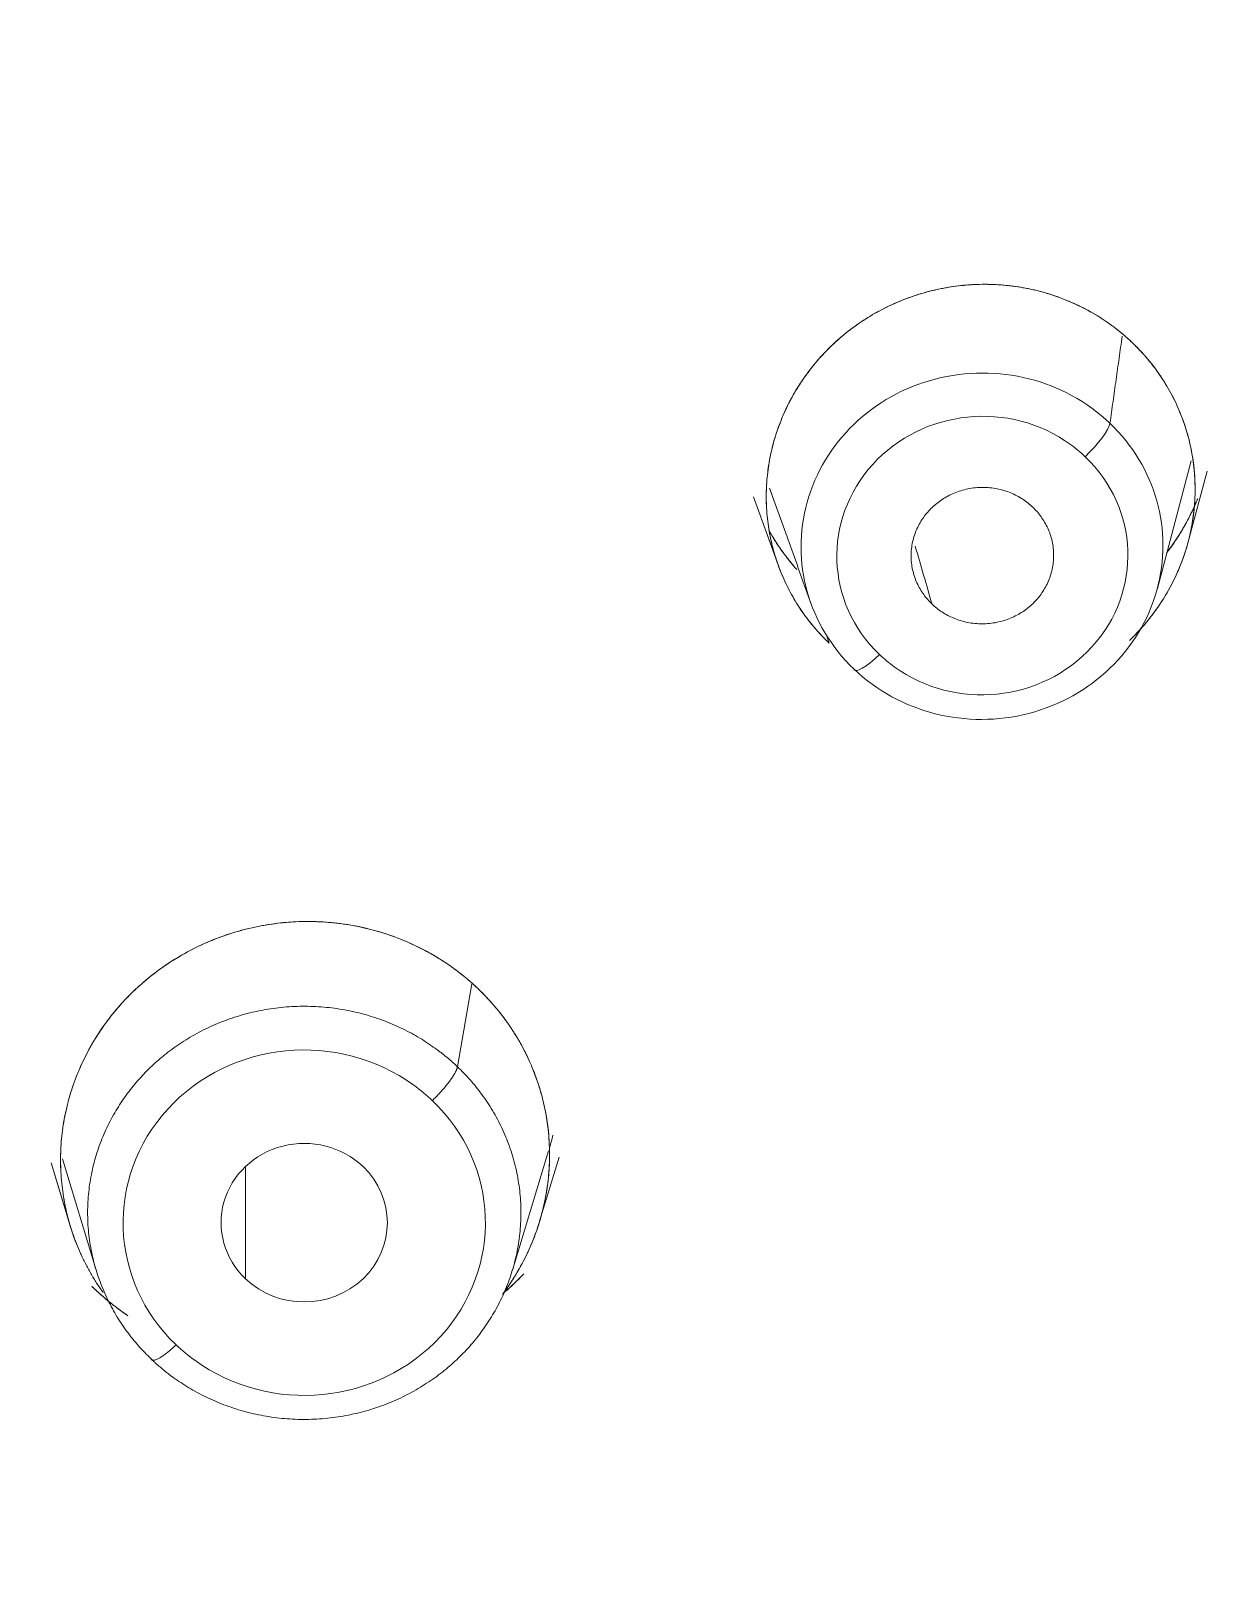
# Model space of a CAD drawing. Extents: x 6453 to 7582, y 0 to 827.
# Drawn here: x 6968.97 to 6978.91, y 500.61 to 513.73 of the extents above; entities that cross this region are included whole.
import ezdxf

# ---------------------------------------------------------------- set-up
doc = ezdxf.new("R2010")
doc.units = 0
doc.header["$LTSCALE"] = 30
doc.header["$MEASUREMENT"] = 0
doc.linetypes.add('HIDDEN2', pattern=[4.7625, 3.175, -1.5875])
doc.layers.add('1', color=7, linetype='CONTINUOUS')
doc.layers.add('2', color=1, linetype='HIDDEN2')

msp = doc.modelspace()

# ---------------------------------------------------------------- linework, layer by layer
at = {"layer": '1', "color": 7, "linetype": 'Continuous', "lineweight": 18}
for p, q in [((6978.447, 509.035), (6978.733, 510.11)), ((6978.707, 509.428), (6978.865, 510.022)), ((6975.048, 509.806), (6975.255, 509.232)), ((6975.07, 509.744), (6975.257, 509.226)), ((6975.665, 508.633), (6975.684, 508.574)), ((6975.665, 508.633), (6975.684, 508.574)), ((6975.684, 508.574), (6975.665, 508.633)), ((6975.684, 508.574), (6975.665, 508.633)), ((6969.135, 504.197), (6969.296, 503.666)), ((6969.135, 504.197), (6969.297, 503.663)), ((6969.229, 504.231), (6969.513, 503.294)), ((6973.018, 503.294), (6973.322, 504.298)), ((6973.247, 503.706), (6973.41, 504.246)), ((6973.247, 503.706), (6973.41, 504.246))]:
    msp.add_line(p, q, dxfattribs=at)
at = {"layer": '1', "color": 7, "linetype": 'Continuous', "lineweight": 13}
for p, q in [((6972.555, 505.007), (6972.675, 505.705)), ((6970.77, 503.222), (6970.77, 504.166))]:
    msp.add_line(p, q, dxfattribs=at)
at = {"layer": '1', "color": 7, "linetype": 'Continuous', "lineweight": 18}
for centre, major_axis, ratio, start_param, end_param in [((6959.952, 496.519), (-59.628, 0), 0.953717, 3.141593, 6.283185), ((6959.952, 496.519), (-59.628, 0), 0.953717, 3.141593, 6.274276), ((6976.971, 509.39), (-1.522, -0.065), 0.957283, 3.886197, 7.02779), ((6976.971, 509.39), (-1.522, -0.065), 0.957283, 0.744604, 3.886197), ((6971.265, 503.694), (0.7, 0), 0.953717, 0.785398, 3.926991), ((6971.265, 503.694), (0.7, 0), 0.953717, 3.926991, 7.068583)]:
    msp.add_ellipse(centre, major_axis=major_axis, ratio=ratio, start_param=start_param, end_param=end_param, dxfattribs=at)
at = {"layer": '1', "color": 7, "linetype": 'Continuous', "lineweight": 13}
for centre, major_axis, ratio, start_param, end_param in [((6976.974, 509.311), (-1.224, -0.052), 0.957283, 4.021706, 7.02779), ((6977.836, 510.23), (0.207, 0.217), 0.212631, 4.51048, 5.994959), ((6976.974, 509.311), (-1.224, -0.052), 0.957283, 3.886197, 4.021706), ((6976.974, 509.311), (-1.224, -0.052), 0.957283, 0.880113, 3.886197), ((6976.104, 508.565), (0.207, 0.217), 0.212631, 3.026001, 4.51048), ((6976.974, 509.311), (-1.224, -0.052), 0.957283, 0.744604, 0.880113), ((6971.265, 503.694), (1.525, 0), 0.953717, 0.921524, 3.926991), ((6971.265, 503.694), (1.525, 0), 0.953717, 0.785398, 0.921524), ((6971.265, 503.694), (1.525, 0), 0.953717, 4.063117, 7.068583), ((6971.265, 503.694), (1.525, 0), 0.953717, 3.926991, 4.063117)]:
    msp.add_ellipse(centre, major_axis=major_axis, ratio=ratio, start_param=start_param, end_param=end_param, dxfattribs=at)
at = {"layer": '1', "color": 7, "linetype": 'Continuous', "lineweight": 18}
for points, knots in [([(6962.419, 439.668), (6962.999, 439.691), (6964.676, 439.78), (6967.443, 440.04), (6970.703, 440.52), (6973.93, 441.172), (6977.115, 441.992), (6980.248, 442.979), (6983.318, 444.129), (6986.318, 445.439), (6989.237, 446.905), (6992.067, 448.523), (6994.799, 450.287), (6997.425, 452.192), (6999.937, 454.232), (7002.327, 456.402), (7004.588, 458.694), (7006.713, 461.101), (7008.695, 463.617), (7010.529, 466.233), (7012.208, 468.942), (7013.729, 471.735), (7015.085, 474.604), (7016.274, 477.54), (7017.291, 480.534), (7018.133, 483.576), (7018.799, 486.659), (7019.284, 489.772), (7019.59, 492.905), (7019.713, 496.05), (7019.655, 499.196), (7019.414, 502.335), (7018.993, 505.456), (7018.391, 508.55), (7017.612, 511.608), (7016.657, 514.62), (7015.53, 517.578), (7014.233, 520.471), (7012.77, 523.292), (7011.147, 526.031), (7009.368, 528.681), (7007.439, 531.234), (7005.364, 533.681), (7003.152, 536.015), (7000.807, 538.229), (6998.339, 540.316), (6995.753, 542.27), (6993.058, 544.085), (6990.263, 545.755), (6987.375, 547.276), (6984.403, 548.643), (6981.357, 549.85), (6978.245, 550.896), (6975.078, 551.776), (6971.865, 552.489), (6968.616, 553.031), (6965.34, 553.401), (6962.047, 553.598), (6958.749, 553.622), (6955.453, 553.471), (6952.172, 553.148), (6948.914, 552.652), (6945.69, 551.986), (6942.51, 551.151), (6939.382, 550.149), (6936.317, 548.985), (6933.324, 547.661), (6930.413, 546.181), (6927.591, 544.551), (6924.868, 542.774), (6922.252, 540.857), (6919.75, 538.805), (6917.371, 536.624), (6915.122, 534.322), (6913.01, 531.904), (6911.04, 529.379), (6909.22, 526.755), (6907.554, 524.038), (6906.048, 521.238), (6904.706, 518.363), (6903.532, 515.422), (6902.531, 512.423), (6901.704, 509.377), (6901.055, 506.291), (6900.585, 503.176), (6900.295, 500.041), (6900.188, 496.896), (6900.263, 493.75), (6900.519, 490.612), (6900.956, 487.493), (6901.573, 484.402), (6902.368, 481.348), (6903.339, 478.34), (6904.481, 475.388), (6905.793, 472.5), (6907.27, 469.686), (6908.907, 466.954), (6910.699, 464.313), (6912.642, 461.769), (6914.729, 459.332), (6916.953, 457.008), (6919.309, 454.805), (6921.788, 452.73), (6924.384, 450.788), (6927.088, 448.985), (6929.892, 447.328), (6932.788, 445.82), (6935.766, 444.468), (6938.818, 443.274), (6941.935, 442.243), (6945.107, 441.377), (6948.323, 440.68), (6951.575, 440.153), (6954.634, 439.822), (6956.606, 439.702), (6957.484, 439.668)], [0, 0, 0, 0, 0.004702, 0.013606, 0.022511, 0.031416, 0.040321, 0.049226, 0.058131, 0.067035, 0.07594, 0.084844, 0.093748, 0.102652, 0.111556, 0.120459, 0.129362, 0.138265, 0.147168, 0.15607, 0.164972, 0.173874, 0.182775, 0.191676, 0.200577, 0.209478, 0.218378, 0.227279, 0.236179, 0.245079, 0.253978, 0.262878, 0.271778, 0.280678, 0.289578, 0.298478, 0.307379, 0.316279, 0.32518, 0.334081, 0.342982, 0.351884, 0.360785, 0.369687, 0.37859, 0.387493, 0.396396, 0.405299, 0.414202, 0.423106, 0.43201, 0.440914, 0.449818, 0.458723, 0.467628, 0.476532, 0.485437, 0.494342, 0.503247, 0.512152, 0.521057, 0.529962, 0.538867, 0.547772, 0.556677, 0.565582, 0.574486, 0.583391, 0.592295, 0.601199, 0.610103, 0.619007, 0.62791, 0.636813, 0.645716, 0.654619, 0.663521, 0.672423, 0.681325, 0.690226, 0.699127, 0.708028, 0.716929, 0.725829, 0.734729, 0.743629, 0.752529, 0.761429, 0.770329, 0.779229, 0.788129, 0.797029, 0.805929, 0.814829, 0.82373, 0.832631, 0.841532, 0.850433, 0.859334, 0.868236, 0.877138, 0.886041, 0.894944, 0.903847, 0.91275, 0.921653, 0.930557, 0.939461, 0.948365, 0.95727, 0.966174, 0.975079, 0.983983, 0.992888, 1, 1, 1, 1]), ([(6995.778, 451.033), (6996.33, 451.416), (6997.748, 452.443), (6999.935, 454.234), (7002.327, 456.401), (7004.588, 458.694), (7006.713, 461.101), (7008.695, 463.617), (7010.529, 466.233), (7012.208, 468.942), (7013.729, 471.735), (7015.085, 474.604), (7016.274, 477.54), (7017.291, 480.534), (7018.133, 483.576), (7018.799, 486.659), (7019.284, 489.772), (7019.59, 492.905), (7019.713, 496.05), (7019.655, 499.196), (7019.414, 502.335), (7018.993, 505.456), (7018.391, 508.55), (7017.612, 511.608), (7016.657, 514.62), (7015.53, 517.578), (7014.233, 520.471), (7012.77, 523.292), (7011.147, 526.031), (7009.368, 528.681), (7007.439, 531.234), (7005.364, 533.681), (7003.152, 536.015), (7000.807, 538.229), (6998.339, 540.316), (6995.753, 542.27), (6993.058, 544.085), (6990.263, 545.755), (6987.375, 547.276), (6984.403, 548.643), (6981.357, 549.85), (6978.245, 550.896), (6975.078, 551.776), (6971.865, 552.489), (6968.616, 553.031), (6965.34, 553.401), (6962.047, 553.598), (6958.749, 553.622), (6955.453, 553.471), (6952.172, 553.148), (6948.914, 552.652), (6945.69, 551.986), (6942.51, 551.151), (6939.382, 550.149), (6936.317, 548.985), (6933.324, 547.661), (6930.413, 546.181), (6927.591, 544.551), (6924.868, 542.774), (6922.252, 540.857), (6919.75, 538.805), (6917.371, 536.624), (6915.122, 534.322), (6913.01, 531.904), (6911.04, 529.379), (6909.22, 526.755), (6907.554, 524.038), (6906.048, 521.238), (6904.706, 518.363), (6903.532, 515.422), (6902.531, 512.423), (6901.704, 509.377), (6901.055, 506.291), (6900.585, 503.176), (6900.295, 500.041), (6900.188, 496.896), (6900.263, 493.75), (6900.519, 490.612), (6900.956, 487.493), (6901.573, 484.402), (6902.368, 481.348), (6903.339, 478.34), (6904.481, 475.388), (6905.793, 472.5), (6907.27, 469.686), (6908.907, 466.954), (6910.699, 464.313), (6912.642, 461.769), (6914.729, 459.332), (6916.954, 457.009), (6919.307, 454.804), (6921.793, 452.736), (6923.685, 451.284), (6924.774, 450.56), (6924.962, 450.437)], [0, 0, 0, 0, 0.006833, 0.017845, 0.028856, 0.039868, 0.050878, 0.061889, 0.072899, 0.083908, 0.094918, 0.105926, 0.116935, 0.127943, 0.138951, 0.149959, 0.160966, 0.171973, 0.18298, 0.193987, 0.204994, 0.216001, 0.227008, 0.238016, 0.249023, 0.26003, 0.271038, 0.282046, 0.293055, 0.304063, 0.315072, 0.326082, 0.337091, 0.348102, 0.359112, 0.370123, 0.381134, 0.392146, 0.403157, 0.414169, 0.425182, 0.436194, 0.447207, 0.45822, 0.469233, 0.480246, 0.491259, 0.502272, 0.513286, 0.524299, 0.535313, 0.546326, 0.557339, 0.568352, 0.579365, 0.590378, 0.601391, 0.612403, 0.623416, 0.634428, 0.645439, 0.656451, 0.667462, 0.678472, 0.689483, 0.700493, 0.711502, 0.722512, 0.73352, 0.744529, 0.755537, 0.766545, 0.777553, 0.78856, 0.799567, 0.810574, 0.821581, 0.832588, 0.843595, 0.854602, 0.865609, 0.876617, 0.887624, 0.898632, 0.90964, 0.920649, 0.931657, 0.942666, 0.953676, 0.964686, 0.975696, 0.986706, 0.997717, 1, 1, 1, 1]), ([(6975.684, 508.574), (6975.679, 508.579), (6975.669, 508.588), (6975.654, 508.603), (6975.64, 508.618), (6975.625, 508.633), (6975.611, 508.648), (6975.597, 508.663), (6975.583, 508.678), (6975.57, 508.694), (6975.556, 508.71), (6975.543, 508.726), (6975.53, 508.742), (6975.517, 508.758), (6975.505, 508.774), (6975.492, 508.791), (6975.48, 508.807), (6975.455, 508.841), (6975.42, 508.893), (6975.377, 508.965), (6975.337, 509.039), (6975.289, 509.14), (6975.238, 509.271), (6975.193, 509.435), (6975.164, 509.604), (6975.152, 509.775), (6975.158, 509.948), (6975.18, 510.119), (6975.22, 510.287), (6975.276, 510.45), (6975.349, 510.609), (6975.437, 510.76), (6975.541, 510.904), (6975.659, 511.037), (6975.791, 511.16), (6975.934, 511.269), (6976.088, 511.365), (6976.251, 511.444), (6976.42, 511.508), (6976.593, 511.555), (6976.771, 511.585), (6976.949, 511.598), (6977.127, 511.593), (6977.304, 511.572), (6977.477, 511.534), (6977.617, 511.488), (6977.725, 511.444), (6977.805, 511.407), (6977.883, 511.365), (6977.945, 511.329), (6977.991, 511.299), (6978.024, 511.277), (6978.056, 511.254), (6978.087, 511.231), (6978.118, 511.207), (6978.148, 511.182), (6978.178, 511.157), (6978.207, 511.131), (6978.226, 511.113), (6978.235, 511.104)], [0, 0, 0, 0, 0.003743, 0.007483, 0.011219, 0.014954, 0.018687, 0.02242, 0.026152, 0.029884, 0.033618, 0.037353, 0.041091, 0.044832, 0.048576, 0.052325, 0.056079, 0.059839, 0.075018, 0.09016, 0.105308, 0.120503, 0.151251, 0.182, 0.212993, 0.24429, 0.275528, 0.30674, 0.337706, 0.368905, 0.400015, 0.431405, 0.462924, 0.494568, 0.526274, 0.558375, 0.59024, 0.622182, 0.653799, 0.685582, 0.717011, 0.748601, 0.779975, 0.811347, 0.842649, 0.873992, 0.889692, 0.905382, 0.921092, 0.936855, 0.943902, 0.950935, 0.957957, 0.96497, 0.971977, 0.97898, 0.985984, 0.992989, 1, 1, 1, 1]), ([(6975.684, 508.574), (6975.679, 508.579), (6975.669, 508.588), (6975.654, 508.603), (6975.64, 508.618), (6975.625, 508.633), (6975.611, 508.648), (6975.597, 508.663), (6975.583, 508.678), (6975.57, 508.694), (6975.556, 508.71), (6975.543, 508.726), (6975.53, 508.742), (6975.517, 508.758), (6975.505, 508.774), (6975.492, 508.791), (6975.48, 508.807), (6975.455, 508.841), (6975.42, 508.893), (6975.377, 508.965), (6975.337, 509.039), (6975.289, 509.14), (6975.238, 509.271), (6975.193, 509.435), (6975.164, 509.604), (6975.152, 509.775), (6975.158, 509.948), (6975.18, 510.119), (6975.22, 510.287), (6975.276, 510.45), (6975.349, 510.609), (6975.437, 510.76), (6975.541, 510.904), (6975.659, 511.037), (6975.791, 511.16), (6975.934, 511.269), (6976.088, 511.365), (6976.251, 511.444), (6976.42, 511.508), (6976.593, 511.555), (6976.771, 511.585), (6976.949, 511.598), (6977.127, 511.593), (6977.304, 511.572), (6977.477, 511.534), (6977.617, 511.488), (6977.725, 511.444), (6977.805, 511.407), (6977.883, 511.365), (6977.945, 511.329), (6977.991, 511.299), (6978.024, 511.277), (6978.056, 511.254), (6978.087, 511.231), (6978.118, 511.207), (6978.148, 511.182), (6978.178, 511.157), (6978.207, 511.131), (6978.226, 511.113), (6978.235, 511.104)], [0, 0, 0, 0, 0.003743, 0.007483, 0.011219, 0.014954, 0.018687, 0.02242, 0.026152, 0.029884, 0.033618, 0.037353, 0.041091, 0.044832, 0.048576, 0.052325, 0.056079, 0.059839, 0.075018, 0.09016, 0.105308, 0.120503, 0.151251, 0.182, 0.212993, 0.24429, 0.275528, 0.30674, 0.337706, 0.368905, 0.400015, 0.431405, 0.462924, 0.494568, 0.526274, 0.558375, 0.59024, 0.622182, 0.653799, 0.685582, 0.717011, 0.748601, 0.779975, 0.811347, 0.842649, 0.873992, 0.889692, 0.905382, 0.921092, 0.936855, 0.943902, 0.950935, 0.957957, 0.96497, 0.971977, 0.97898, 0.985984, 0.992989, 1, 1, 1, 1]), ([(6978.235, 511.104), (6978.23, 511.109), (6978.22, 511.119), (6978.204, 511.134), (6978.188, 511.148), (6978.172, 511.162), (6978.156, 511.176), (6978.139, 511.19), (6978.122, 511.203), (6978.105, 511.217), (6978.088, 511.23), (6978.071, 511.243), (6978.053, 511.256), (6978.035, 511.269), (6978.017, 511.281), (6977.999, 511.293), (6977.981, 511.306), (6977.943, 511.329), (6977.886, 511.364), (6977.807, 511.405), (6977.727, 511.443), (6977.62, 511.487), (6977.484, 511.532), (6977.314, 511.57), (6977.135, 511.593), (6977.012, 511.596), (6976.898, 511.594), (6976.79, 511.586), (6976.619, 511.56), (6976.437, 511.514), (6976.255, 511.446), (6976.087, 511.364), (6975.967, 511.289), (6975.874, 511.223), (6975.806, 511.17), (6975.731, 511.104), (6975.665, 511.04), (6975.602, 510.973), (6975.511, 510.865), (6975.413, 510.724), (6975.33, 510.57), (6975.268, 510.426), (6975.215, 510.273), (6975.176, 510.098), (6975.157, 509.932), (6975.152, 509.767), (6975.164, 509.6), (6975.194, 509.429), (6975.24, 509.267), (6975.29, 509.138), (6975.337, 509.039), (6975.377, 508.965), (6975.421, 508.893), (6975.46, 508.835), (6975.492, 508.79), (6975.518, 508.757), (6975.544, 508.725), (6975.57, 508.693), (6975.598, 508.662), (6975.626, 508.632), (6975.655, 508.603), (6975.674, 508.584), (6975.684, 508.574)], [0, 0, 0, 0, 0.003842, 0.007691, 0.011548, 0.015411, 0.019282, 0.023159, 0.027044, 0.030936, 0.034835, 0.038741, 0.042654, 0.046574, 0.050502, 0.054436, 0.058378, 0.062326, 0.078246, 0.094166, 0.110086, 0.126007, 0.155721, 0.186458, 0.218567, 0.251205, 0.251395, 0.278663, 0.308499, 0.342811, 0.377809, 0.410777, 0.441617, 0.452511, 0.471074, 0.487689, 0.505445, 0.519791, 0.537033, 0.58074, 0.610908, 0.631104, 0.665062, 0.698363, 0.728069, 0.755714, 0.787698, 0.819339, 0.849815, 0.879501, 0.894679, 0.90987, 0.925074, 0.94029, 0.947834, 0.955355, 0.962853, 0.970328, 0.97778, 0.98521, 0.992616, 1, 1, 1, 1]), ([(6978.235, 511.104), (6978.23, 511.109), (6978.22, 511.119), (6978.204, 511.134), (6978.188, 511.148), (6978.172, 511.162), (6978.156, 511.176), (6978.139, 511.19), (6978.122, 511.203), (6978.105, 511.217), (6978.088, 511.23), (6978.071, 511.243), (6978.053, 511.256), (6978.035, 511.269), (6978.017, 511.281), (6977.999, 511.293), (6977.981, 511.306), (6977.943, 511.329), (6977.886, 511.364), (6977.807, 511.405), (6977.727, 511.443), (6977.62, 511.487), (6977.484, 511.532), (6977.314, 511.57), (6977.135, 511.593), (6977.012, 511.596), (6976.898, 511.594), (6976.79, 511.586), (6976.619, 511.56), (6976.437, 511.514), (6976.255, 511.446), (6976.087, 511.364), (6975.967, 511.289), (6975.874, 511.223), (6975.806, 511.17), (6975.731, 511.104), (6975.665, 511.04), (6975.602, 510.973), (6975.511, 510.865), (6975.413, 510.724), (6975.33, 510.57), (6975.268, 510.426), (6975.215, 510.273), (6975.176, 510.098), (6975.157, 509.932), (6975.152, 509.767), (6975.164, 509.6), (6975.194, 509.429), (6975.24, 509.267), (6975.29, 509.138), (6975.337, 509.039), (6975.377, 508.965), (6975.421, 508.893), (6975.46, 508.835), (6975.492, 508.79), (6975.518, 508.757), (6975.544, 508.725), (6975.57, 508.693), (6975.598, 508.662), (6975.626, 508.632), (6975.655, 508.603), (6975.674, 508.584), (6975.684, 508.574)], [0, 0, 0, 0, 0.003842, 0.007691, 0.011548, 0.015411, 0.019282, 0.023159, 0.027044, 0.030936, 0.034835, 0.038741, 0.042654, 0.046574, 0.050502, 0.054436, 0.058378, 0.062326, 0.078246, 0.094166, 0.110086, 0.126007, 0.155721, 0.186458, 0.218567, 0.251205, 0.251395, 0.278663, 0.308499, 0.342811, 0.377809, 0.410777, 0.441617, 0.452511, 0.471074, 0.487689, 0.505445, 0.519791, 0.537033, 0.58074, 0.610908, 0.631104, 0.665062, 0.698363, 0.728069, 0.755714, 0.787698, 0.819339, 0.849815, 0.879501, 0.894679, 0.90987, 0.925074, 0.94029, 0.947834, 0.955355, 0.962853, 0.970328, 0.97778, 0.98521, 0.992616, 1, 1, 1, 1]), ([(6978.213, 508.597), (6978.217, 508.601), (6978.234, 508.618), (6978.274, 508.658), (6978.328, 508.716), (6978.38, 508.78), (6978.444, 508.864), (6978.523, 508.982), (6978.598, 509.126), (6978.655, 509.261), (6978.695, 509.379), (6978.729, 509.514), (6978.755, 509.664), (6978.767, 509.834), (6978.762, 510.01), (6978.738, 510.188), (6978.697, 510.357), (6978.649, 510.493), (6978.602, 510.6), (6978.561, 510.68), (6978.516, 510.759), (6978.476, 510.82), (6978.443, 510.867), (6978.419, 510.899), (6978.395, 510.93), (6978.37, 510.961), (6978.344, 510.991), (6978.318, 511.02), (6978.291, 511.049), (6978.263, 511.077), (6978.245, 511.095), (6978.235, 511.104)], [0, 0, 0, 0, 0.00549, 0.024992, 0.059867, 0.088894, 0.111731, 0.171973, 0.238854, 0.283361, 0.327789, 0.372136, 0.432376, 0.489928, 0.555667, 0.620639, 0.682939, 0.74343, 0.775778, 0.808156, 0.840563, 0.873001, 0.887286, 0.901528, 0.915726, 0.92988, 0.943991, 0.958059, 0.972083, 0.986063, 1, 1, 1, 1]), ([(6978.213, 508.597), (6978.217, 508.601), (6978.234, 508.618), (6978.274, 508.658), (6978.328, 508.716), (6978.38, 508.78), (6978.444, 508.864), (6978.523, 508.982), (6978.598, 509.126), (6978.655, 509.261), (6978.695, 509.379), (6978.729, 509.514), (6978.755, 509.664), (6978.767, 509.834), (6978.762, 510.01), (6978.738, 510.188), (6978.697, 510.357), (6978.649, 510.493), (6978.602, 510.6), (6978.561, 510.68), (6978.516, 510.759), (6978.476, 510.82), (6978.443, 510.867), (6978.419, 510.899), (6978.395, 510.93), (6978.37, 510.961), (6978.344, 510.991), (6978.318, 511.02), (6978.291, 511.049), (6978.263, 511.077), (6978.245, 511.095), (6978.235, 511.104)], [0, 0, 0, 0, 0.00549, 0.024992, 0.059867, 0.088894, 0.111731, 0.171973, 0.238854, 0.283361, 0.327789, 0.372136, 0.432376, 0.489928, 0.555667, 0.620639, 0.682939, 0.74343, 0.775778, 0.808156, 0.840563, 0.873001, 0.887286, 0.901528, 0.915726, 0.92988, 0.943991, 0.958059, 0.972083, 0.986063, 1, 1, 1, 1]), ([(6978.235, 511.104), (6978.24, 511.099), (6978.251, 511.09), (6978.266, 511.075), (6978.281, 511.06), (6978.295, 511.044), (6978.31, 511.029), (6978.324, 511.013), (6978.338, 510.998), (6978.352, 510.982), (6978.366, 510.966), (6978.379, 510.949), (6978.393, 510.933), (6978.406, 510.916), (6978.419, 510.899), (6978.431, 510.883), (6978.444, 510.865), (6978.456, 510.848), (6978.481, 510.812), (6978.517, 510.756), (6978.562, 510.679), (6978.602, 510.599), (6978.65, 510.49), (6978.699, 510.35), (6978.74, 510.178), (6978.763, 510.003), (6978.767, 509.827), (6978.754, 509.652), (6978.722, 509.478), (6978.674, 509.309), (6978.608, 509.144), (6978.524, 508.985), (6978.425, 508.834), (6978.324, 508.71), (6978.255, 508.638), (6978.227, 508.611)], [0, 0, 0, 0, 0.007621, 0.015235, 0.022845, 0.030451, 0.038054, 0.045655, 0.053254, 0.060853, 0.068452, 0.076052, 0.083655, 0.091261, 0.098871, 0.106486, 0.114106, 0.121733, 0.129368, 0.161632, 0.193835, 0.226047, 0.258338, 0.322533, 0.386671, 0.450152, 0.513578, 0.576704, 0.639756, 0.703284, 0.766354, 0.830314, 0.894348, 0.95893, 1, 1, 1, 1]), ([(6978.235, 511.104), (6978.24, 511.099), (6978.251, 511.09), (6978.266, 511.075), (6978.281, 511.06), (6978.295, 511.044), (6978.31, 511.029), (6978.324, 511.013), (6978.338, 510.998), (6978.352, 510.982), (6978.366, 510.966), (6978.379, 510.949), (6978.393, 510.933), (6978.406, 510.916), (6978.419, 510.899), (6978.431, 510.883), (6978.444, 510.865), (6978.456, 510.848), (6978.481, 510.812), (6978.517, 510.756), (6978.562, 510.679), (6978.602, 510.599), (6978.65, 510.49), (6978.699, 510.35), (6978.74, 510.178), (6978.763, 510.003), (6978.767, 509.827), (6978.754, 509.652), (6978.722, 509.478), (6978.674, 509.309), (6978.608, 509.144), (6978.524, 508.985), (6978.425, 508.834), (6978.324, 508.71), (6978.255, 508.638), (6978.227, 508.611)], [0, 0, 0, 0, 0.007621, 0.015235, 0.022845, 0.030451, 0.038054, 0.045655, 0.053254, 0.060853, 0.068452, 0.076052, 0.083655, 0.091261, 0.098871, 0.106486, 0.114106, 0.121733, 0.129368, 0.161632, 0.193835, 0.226047, 0.258338, 0.322533, 0.386671, 0.450152, 0.513578, 0.576704, 0.639756, 0.703284, 0.766354, 0.830314, 0.894348, 0.95893, 1, 1, 1, 1]), ([(6978.787, 509.79), (6978.781, 509.776), (6978.749, 509.7), (6978.684, 509.569), (6978.602, 509.438), (6978.548, 509.364), (6978.532, 509.342), (6978.528, 509.338)], [0, 0, 0, 0, 0.086435, 0.47765, 0.843281, 0.968807, 1, 1, 1, 1]), ([(6978.774, 509.759), (6978.772, 509.755), (6978.746, 509.695), (6978.692, 509.584), (6978.61, 509.45), (6978.554, 509.372), (6978.53, 509.341)], [0, 0, 0, 0, 0.027836, 0.407647, 0.76263, 1, 1, 1, 1]), ([(6978.543, 509.359), (6978.562, 509.384), (6978.627, 509.475), (6978.702, 509.603), (6978.751, 509.707), (6978.766, 509.74)], [0, 0, 0, 0, 0.211349, 0.76042, 1, 1, 1, 1]), ([(6978.588, 509.422), (6978.622, 509.47), (6978.682, 509.568), (6978.734, 509.67), (6978.757, 509.721)], [0, 0, 0, 0, 0.513944, 1, 1, 1, 1]), ([(6975.18, 509.518), (6975.18, 509.518), (6975.187, 509.506), (6975.202, 509.481), (6975.224, 509.444), (6975.247, 509.408), (6975.271, 509.372), (6975.296, 509.337), (6975.322, 509.303), (6975.348, 509.269), (6975.375, 509.236), (6975.396, 509.211), (6975.408, 509.197), (6975.411, 509.195)], [0, 0, 0, 0, 0.000021, 0.10873, 0.217066, 0.325097, 0.432889, 0.540511, 0.648031, 0.755516, 0.863036, 0.970659, 1, 1, 1, 1]), ([(6975.208, 509.471), (6975.214, 509.46), (6975.237, 509.424), (6975.268, 509.376), (6975.303, 509.328), (6975.328, 509.295), (6975.354, 509.262), (6975.375, 509.236), (6975.388, 509.221), (6975.392, 509.216)], [0, 0, 0, 0, 0.11719, 0.411534, 0.544151, 0.676453, 0.808518, 0.940425, 1, 1, 1, 1]), ([(6969.362, 503.481), (6969.345, 503.521), (6969.308, 503.62), (6969.262, 503.779), (6969.229, 503.959), (6969.213, 504.143), (6969.214, 504.329), (6969.233, 504.516), (6969.271, 504.701), (6969.329, 504.886), (6969.406, 505.067), (6969.492, 505.224), (6969.578, 505.355), (6969.661, 505.464), (6969.766, 505.584), (6969.898, 505.712), (6970.061, 505.84), (6970.236, 505.952), (6970.421, 506.046), (6970.614, 506.122), (6970.812, 506.178), (6971.014, 506.215), (6971.221, 506.232), (6971.428, 506.229), (6971.634, 506.207), (6971.837, 506.163), (6972.002, 506.111), (6972.131, 506.059), (6972.225, 506.016), (6972.316, 505.968), (6972.387, 505.926), (6972.439, 505.893), (6972.473, 505.87), (6972.507, 505.847), (6972.54, 505.823), (6972.573, 505.798), (6972.605, 505.773), (6972.636, 505.747), (6972.667, 505.72), (6972.698, 505.693), (6972.718, 505.674), (6972.728, 505.665)], [0, 0, 0, 0, 0.024239, 0.057811, 0.091458, 0.125306, 0.159666, 0.19394, 0.228467, 0.26359, 0.299729, 0.336288, 0.360671, 0.385224, 0.410064, 0.446885, 0.484171, 0.520981, 0.558182, 0.594615, 0.631235, 0.667501, 0.704103, 0.74107, 0.777803, 0.814603, 0.851768, 0.870368, 0.888915, 0.907445, 0.925992, 0.933405, 0.94081, 0.948209, 0.955603, 0.962995, 0.970388, 0.977782, 0.985181, 0.992586, 1, 1, 1, 1]), ([(6969.362, 503.481), (6969.345, 503.521), (6969.308, 503.62), (6969.262, 503.779), (6969.229, 503.959), (6969.213, 504.143), (6969.214, 504.329), (6969.233, 504.516), (6969.271, 504.701), (6969.329, 504.886), (6969.406, 505.067), (6969.492, 505.224), (6969.578, 505.355), (6969.661, 505.464), (6969.766, 505.584), (6969.898, 505.712), (6970.061, 505.84), (6970.236, 505.952), (6970.421, 506.046), (6970.614, 506.122), (6970.812, 506.178), (6971.014, 506.215), (6971.221, 506.232), (6971.428, 506.229), (6971.634, 506.207), (6971.837, 506.163), (6972.002, 506.111), (6972.131, 506.059), (6972.225, 506.016), (6972.316, 505.968), (6972.387, 505.926), (6972.439, 505.893), (6972.473, 505.87), (6972.507, 505.847), (6972.54, 505.823), (6972.573, 505.798), (6972.605, 505.773), (6972.636, 505.747), (6972.667, 505.72), (6972.698, 505.693), (6972.718, 505.674), (6972.728, 505.665)], [0, 0, 0, 0, 0.024239, 0.057811, 0.091458, 0.125306, 0.159666, 0.19394, 0.228467, 0.26359, 0.299729, 0.336288, 0.360671, 0.385224, 0.410064, 0.446885, 0.484171, 0.520981, 0.558182, 0.594615, 0.631235, 0.667501, 0.704103, 0.74107, 0.777803, 0.814603, 0.851768, 0.870368, 0.888915, 0.907445, 0.925992, 0.933405, 0.94081, 0.948209, 0.955603, 0.962995, 0.970388, 0.977782, 0.985181, 0.992586, 1, 1, 1, 1]), ([(6972.728, 505.665), (6972.722, 505.67), (6972.711, 505.68), (6972.695, 505.695), (6972.679, 505.71), (6972.662, 505.725), (6972.645, 505.739), (6972.628, 505.753), (6972.611, 505.768), (6972.593, 505.782), (6972.576, 505.796), (6972.558, 505.809), (6972.54, 505.823), (6972.521, 505.836), (6972.503, 505.85), (6972.484, 505.863), (6972.466, 505.876), (6972.447, 505.888), (6972.427, 505.901), (6972.385, 505.927), (6972.319, 505.967), (6972.227, 506.015), (6972.132, 506.059), (6972.01, 506.108), (6971.856, 506.158), (6971.668, 506.2), (6971.47, 506.226), (6971.319, 506.231), (6971.176, 506.228), (6971.038, 506.217), (6970.842, 506.184), (6970.634, 506.129), (6970.418, 506.046), (6970.214, 505.94), (6970.032, 505.819), (6969.901, 505.712), (6969.812, 505.628), (6969.733, 505.547), (6969.625, 505.422), (6969.507, 505.254), (6969.405, 505.066), (6969.327, 504.88), (6969.268, 504.69), (6969.231, 504.498), (6969.213, 504.316), (6969.213, 504.137), (6969.229, 503.956), (6969.263, 503.775), (6969.314, 503.601), (6969.37, 503.46), (6969.422, 503.35), (6969.468, 503.266), (6969.517, 503.185), (6969.553, 503.132), (6969.572, 503.105), (6969.572, 503.105)], [0, 0, 0, 0, 0.003717, 0.00744, 0.01117, 0.014907, 0.01865, 0.022399, 0.026155, 0.029917, 0.033686, 0.037462, 0.041243, 0.045032, 0.048826, 0.052628, 0.056436, 0.06025, 0.06407, 0.067898, 0.085263, 0.102631, 0.120001, 0.137373, 0.168068, 0.199824, 0.233007, 0.266764, 0.274226, 0.303208, 0.335005, 0.371917, 0.409448, 0.448922, 0.485615, 0.517882, 0.532635, 0.546724, 0.57458, 0.615074, 0.649966, 0.682455, 0.717071, 0.751006, 0.781736, 0.810595, 0.842488, 0.874196, 0.904966, 0.935161, 0.951251, 0.967355, 0.983475, 0.999611, 1, 1, 1, 1]), ([(6972.728, 505.665), (6972.722, 505.67), (6972.711, 505.68), (6972.695, 505.695), (6972.679, 505.71), (6972.662, 505.725), (6972.645, 505.739), (6972.628, 505.753), (6972.611, 505.768), (6972.593, 505.782), (6972.576, 505.796), (6972.558, 505.809), (6972.54, 505.823), (6972.521, 505.836), (6972.503, 505.85), (6972.484, 505.863), (6972.466, 505.876), (6972.447, 505.888), (6972.427, 505.901), (6972.385, 505.927), (6972.319, 505.967), (6972.227, 506.015), (6972.132, 506.059), (6972.01, 506.108), (6971.856, 506.158), (6971.668, 506.2), (6971.47, 506.226), (6971.319, 506.231), (6971.176, 506.228), (6971.038, 506.217), (6970.842, 506.184), (6970.634, 506.129), (6970.418, 506.046), (6970.214, 505.94), (6970.032, 505.819), (6969.901, 505.712), (6969.812, 505.628), (6969.733, 505.547), (6969.625, 505.422), (6969.507, 505.254), (6969.405, 505.066), (6969.327, 504.88), (6969.268, 504.69), (6969.231, 504.498), (6969.213, 504.316), (6969.213, 504.137), (6969.229, 503.956), (6969.263, 503.775), (6969.314, 503.601), (6969.37, 503.46), (6969.422, 503.35), (6969.468, 503.266), (6969.51, 503.196), (6969.538, 503.154), (6969.549, 503.139)], [0, 0, 0, 0, 0.003743, 0.007493, 0.011249, 0.015012, 0.018781, 0.022557, 0.02634, 0.030129, 0.033924, 0.037726, 0.041534, 0.04535, 0.049171, 0.052999, 0.056834, 0.060675, 0.064523, 0.068377, 0.085865, 0.103355, 0.120848, 0.138342, 0.169254, 0.201235, 0.234652, 0.268647, 0.276161, 0.305348, 0.33737, 0.374542, 0.412338, 0.45209, 0.489042, 0.521537, 0.536395, 0.550583, 0.578636, 0.619416, 0.654554, 0.687272, 0.722132, 0.756307, 0.787254, 0.816316, 0.848435, 0.880366, 0.911354, 0.941762, 0.957965, 0.974183, 0.990417, 1, 1, 1, 1]), ([(6972.728, 505.665), (6972.733, 505.659), (6972.744, 505.649), (6972.76, 505.633), (6972.776, 505.616), (6972.792, 505.6), (6972.808, 505.583), (6972.824, 505.567), (6972.839, 505.55), (6972.854, 505.532), (6972.869, 505.515), (6972.884, 505.498), (6972.898, 505.48), (6972.912, 505.462), (6972.926, 505.444), (6972.94, 505.426), (6972.954, 505.408), (6972.967, 505.389), (6972.981, 505.371), (6973.009, 505.33), (6973.05, 505.267), (6973.101, 505.178), (6973.147, 505.087), (6973.202, 504.962), (6973.258, 504.802), (6973.304, 504.604), (6973.329, 504.403), (6973.333, 504.2), (6973.315, 503.998), (6973.276, 503.799), (6973.217, 503.605), (6973.137, 503.416), (6973.043, 503.245), (6972.97, 503.139), (6972.935, 503.092)], [0, 0, 0, 0, 0.008059, 0.016113, 0.024163, 0.03221, 0.040255, 0.048298, 0.05634, 0.064381, 0.072424, 0.080467, 0.088513, 0.096561, 0.104612, 0.112667, 0.120727, 0.128793, 0.136865, 0.144944, 0.181154, 0.217326, 0.25353, 0.289832, 0.36226, 0.434406, 0.50639, 0.578326, 0.65028, 0.721928, 0.794118, 0.865644, 0.93789, 1, 1, 1, 1]), ([(6972.728, 505.665), (6972.733, 505.659), (6972.744, 505.649), (6972.76, 505.633), (6972.776, 505.616), (6972.792, 505.6), (6972.808, 505.583), (6972.824, 505.567), (6972.839, 505.55), (6972.854, 505.532), (6972.869, 505.515), (6972.884, 505.498), (6972.898, 505.48), (6972.912, 505.462), (6972.926, 505.444), (6972.94, 505.426), (6972.954, 505.408), (6972.967, 505.389), (6972.981, 505.371), (6973.009, 505.33), (6973.05, 505.267), (6973.101, 505.178), (6973.147, 505.087), (6973.202, 504.962), (6973.258, 504.802), (6973.304, 504.604), (6973.329, 504.403), (6973.333, 504.2), (6973.315, 503.998), (6973.276, 503.799), (6973.217, 503.605), (6973.137, 503.416), (6973.043, 503.245), (6972.97, 503.139), (6972.935, 503.092)], [0, 0, 0, 0, 0.008059, 0.016113, 0.024163, 0.03221, 0.040255, 0.048298, 0.05634, 0.064381, 0.072424, 0.080467, 0.088513, 0.096561, 0.104612, 0.112667, 0.120727, 0.128793, 0.136865, 0.144944, 0.181154, 0.217326, 0.25353, 0.289832, 0.36226, 0.434406, 0.50639, 0.578326, 0.65028, 0.721928, 0.794118, 0.865644, 0.93789, 1, 1, 1, 1]), ([(6972.935, 503.091), (6972.967, 503.134), (6973.039, 503.24), (6973.139, 503.418), (6973.226, 503.627), (6973.284, 503.833), (6973.318, 504.024), (6973.333, 504.214), (6973.329, 504.411), (6973.302, 504.616), (6973.255, 504.81), (6973.2, 504.966), (6973.146, 505.088), (6973.1, 505.18), (6973.048, 505.269), (6973.002, 505.34), (6972.965, 505.393), (6972.938, 505.43), (6972.91, 505.466), (6972.881, 505.501), (6972.852, 505.535), (6972.822, 505.569), (6972.791, 505.602), (6972.76, 505.634), (6972.738, 505.654), (6972.728, 505.665)], [0, 0, 0, 0, 0.055875, 0.134456, 0.215035, 0.29435, 0.361408, 0.421736, 0.496995, 0.571115, 0.641857, 0.7102, 0.746832, 0.783471, 0.820117, 0.856768, 0.8729, 0.888978, 0.905002, 0.920971, 0.936886, 0.952746, 0.968552, 0.984303, 1, 1, 1, 1]), ([(6972.935, 503.091), (6972.967, 503.134), (6973.039, 503.24), (6973.139, 503.418), (6973.226, 503.627), (6973.284, 503.833), (6973.318, 504.024), (6973.333, 504.214), (6973.329, 504.411), (6973.302, 504.616), (6973.255, 504.81), (6973.2, 504.966), (6973.146, 505.088), (6973.1, 505.18), (6973.048, 505.269), (6973.002, 505.34), (6972.965, 505.393), (6972.938, 505.43), (6972.91, 505.466), (6972.881, 505.501), (6972.852, 505.535), (6972.822, 505.569), (6972.791, 505.602), (6972.76, 505.634), (6972.738, 505.654), (6972.728, 505.665)], [0, 0, 0, 0, 0.055875, 0.134456, 0.215035, 0.29435, 0.361408, 0.421736, 0.496995, 0.571115, 0.641857, 0.7102, 0.746832, 0.783471, 0.820117, 0.856768, 0.8729, 0.888978, 0.905002, 0.920971, 0.936886, 0.952746, 0.968552, 0.984303, 1, 1, 1, 1]), ([(6969.478, 503.157), (6969.484, 503.151), (6969.497, 503.139), (6969.516, 503.121), (6969.535, 503.104), (6969.554, 503.087), (6969.574, 503.07), (6969.593, 503.053), (6969.613, 503.037), (6969.631, 503.022), (6969.643, 503.013), (6969.648, 503.009)], [0, 0, 0, 0, 0.115261, 0.230214, 0.344877, 0.45927, 0.573411, 0.687321, 0.801019, 0.914524, 1, 1, 1, 1]), ([(6969.619, 503.032), (6969.606, 503.042), (6969.577, 503.067), (6969.537, 503.102), (6969.502, 503.134), (6969.485, 503.15), (6969.478, 503.157)], [0, 0, 0, 0, 0.258219, 0.609317, 0.856581, 1, 1, 1, 1]), ([(6969.478, 503.157), (6969.485, 503.151), (6969.497, 503.138), (6969.517, 503.121), (6969.536, 503.103), (6969.556, 503.086), (6969.575, 503.069), (6969.595, 503.052), (6969.615, 503.035), (6969.635, 503.019), (6969.655, 503.003), (6969.676, 502.987), (6969.696, 502.971), (6969.717, 502.955), (6969.738, 502.94), (6969.759, 502.925), (6969.773, 502.915), (6969.781, 502.91), (6969.781, 502.91)], [0, 0, 0, 0, 0.067532, 0.134853, 0.201975, 0.268909, 0.335667, 0.40226, 0.4687, 0.534999, 0.601168, 0.667218, 0.733162, 0.799012, 0.864778, 0.930474, 0.99611, 1, 1, 1, 1]), ([(6969.781, 502.91), (6969.757, 502.926), (6969.721, 502.952), (6969.675, 502.987), (6969.641, 503.014), (6969.607, 503.041), (6969.574, 503.069), (6969.542, 503.098), (6969.509, 503.127), (6969.489, 503.147), (6969.478, 503.157)], [0, 0, 0, 0, 0.225095, 0.335781, 0.446472, 0.557171, 0.667876, 0.778586, 0.889295, 1, 1, 1, 1]), ([(6972.942, 503.1), (6972.946, 503.104), (6973.006, 503.156), (6973.063, 503.211), (6973.114, 503.264)], [0, 0, 0, 0, 0.066861, 1, 1, 1, 1]), ([(6972.96, 503.116), (6972.985, 503.138), (6973.025, 503.175), (6973.064, 503.213), (6973.079, 503.228)], [0, 0, 0, 0, 0.599811, 1, 1, 1, 1])]:
    msp.add_open_spline(points, degree=3, knots=knots, dxfattribs=at)
for points, weights, knots in [([(7019.58, 496.519), (7019.58, 553.388), (6959.952, 553.388), (6900.323, 553.388), (6900.323, 496.519)], [1, 0.707106781187, 1, 0.707106781187, 1], [0, 0, 0, 0.5, 0.5, 1, 1, 1]), ([(7019.58, 496.519), (7019.58, 553.388), (6959.952, 553.388), (6900.852, 553.388), (6900.326, 497.026)], [1, 0.707106781187, 1, 0.708948655878, 0.996339416072], [0, 0, 0, 0.501577, 0.501577, 1, 1, 1]), ([(6976.55, 508.903), (6976.125, 509.308), (6976.55, 509.715), (6976.974, 510.123), (6977.398, 509.719)], [1, 0.707106781187, 1, 0.707106781187, 1], [0, 0, 0, 0.5, 0.5, 1, 1, 1]), ([(6977.398, 509.719), (6977.822, 509.314), (6977.398, 508.906), (6976.974, 508.499), (6976.55, 508.903)], [1, 0.707106781187, 1, 0.707106781187, 1], [0, 0, 0, 0.5, 0.5, 1, 1, 1]), ([(6969.976, 502.547), (6968.771, 503.696), (6969.891, 504.92), (6971.011, 506.145), (6972.368, 505.162)], [1, 0.730756596259, 1, 0.730756596259, 1], [0, 0, 0, 0.5, 0.5, 1, 1, 1]), ([(6972.555, 505.007), (6973.76, 503.858), (6972.64, 502.633), (6971.52, 501.409), (6970.162, 502.391)], [1, 0.730756582878, 1, 0.730756582878, 1], [0, 0, 0, 0.5, 0.5, 1, 1, 1])]:
    msp.add_rational_spline(points, weights, degree=2, knots=knots, dxfattribs=at)
at = {"layer": '1', "color": 7, "linetype": 'Continuous', "lineweight": 13}
for points, degree in [([(6978.048, 510.425), (6978.151, 511.158)], 1), ([(6976.55, 508.903), (6976.503, 509.065), (6976.456, 509.228), (6976.409, 509.39)], 3)]:
    msp.add_open_spline(points, degree=degree, dxfattribs=at)
at = {"layer": '1', "color": 7, "linetype": 'Continuous', "lineweight": 18}
for points, degree in [([(6975.182, 509.879), (6975.539, 508.887)], 1), ([(6973.331, 504.328), (6973.341, 504.362), (6973.35, 504.396), (6973.359, 504.43)], 3)]:
    msp.add_open_spline(points, degree=degree, dxfattribs=at)
for points, weights in [([(6972.368, 505.162), (6972.467, 505.091), (6972.555, 505.007)], [1, 0.997684614495, 1]), ([(6970.162, 502.391), (6970.063, 502.463), (6969.976, 502.547)], [1, 0.99768461183, 1])]:
    msp.add_rational_spline(points, weights, degree=2, dxfattribs=at)
at = {"layer": '1', "color": 7, "linetype": 'Continuous', "lineweight": 13}
for points, weights in [([(6972.555, 505.007), (6972.538, 504.908), (6972.344, 504.723)], [1, 0.737277336819, 1]), ([(6969.976, 502.547), (6969.992, 502.48), (6970.187, 502.666)], [1, 0.73727733682, 1])]:
    msp.add_rational_spline(points, weights, degree=2, dxfattribs=at)
at = {"layer": '2', "color": 7, "linetype": 'Continuous', "lineweight": 18}
msp.add_ellipse((6959.952, 496.914), major_axis=(-59.996, 0), ratio=0.953717, start_param=2.930106, end_param=4.712389, dxfattribs=at)
for points, knots in [([(7019.789, 500.995), (7019.718, 501.986), (7019.513, 504.043), (7019.018, 507.152), (7018.329, 510.314), (7017.454, 513.44), (7016.398, 516.52), (7015.16, 519.545), (7013.745, 522.505), (7012.154, 525.39), (7010.391, 528.193), (7008.457, 530.906), (7006.349, 533.529), (7004.151, 535.962), (7001.889, 538.202), (6999.595, 540.249), (6997.195, 542.177), (6994.696, 543.98), (6992.106, 545.655), (6989.431, 547.196), (6986.682, 548.598), (6983.867, 549.859), (6980.999, 550.975), (6978.091, 551.941), (6975.163, 552.756), (6972.251, 553.415), (6969.403, 553.918), (6966.881, 554.246), (6964.652, 554.45), (6962.432, 554.583), (6960.861, 554.617), (6959.952, 554.617)], [0, 0, 0, 0, 0.034187, 0.071218, 0.108335, 0.145544, 0.182846, 0.220249, 0.257758, 0.295383, 0.333134, 0.371027, 0.409194, 0.447875, 0.482652, 0.517432, 0.552208, 0.586973, 0.621721, 0.656439, 0.691114, 0.725722, 0.760226, 0.794566, 0.82863, 0.862183, 0.894634, 0.925537, 0.947362, 0.969579, 1, 1, 1, 1]), ([(7018.494, 509.491), (7018.431, 509.763), (7018.113, 511.085), (7017.454, 513.44), (7016.398, 516.52), (7015.16, 519.545), (7013.745, 522.505), (7012.154, 525.39), (7010.391, 528.193), (7008.457, 530.906), (7006.349, 533.529), (7004.151, 535.962), (7001.889, 538.202), (6999.595, 540.249), (6997.195, 542.177), (6994.696, 543.98), (6992.106, 545.655), (6989.431, 547.196), (6986.682, 548.598), (6983.867, 549.859), (6980.999, 550.975), (6978.091, 551.941), (6975.163, 552.756), (6972.251, 553.415), (6969.403, 553.918), (6966.881, 554.246), (6964.652, 554.45), (6962.432, 554.583), (6960.861, 554.617), (6959.952, 554.617)], [0, 0, 0, 0, 0.010647, 0.051932, 0.093322, 0.134822, 0.17644, 0.218187, 0.260075, 0.302119, 0.344467, 0.387386, 0.425973, 0.464563, 0.503149, 0.541723, 0.580278, 0.6188, 0.657273, 0.695672, 0.733957, 0.77206, 0.809856, 0.847084, 0.883091, 0.917379, 0.941595, 0.966247, 1, 1, 1, 1])]:
    msp.add_open_spline(points, degree=3, knots=knots, dxfattribs=at)
for points, weights, knots in [([(7019.501, 500.826), (7016.991, 534.77), (6984.455, 548.738), (6983.009, 549.359), (6981.53, 549.906), (6927.32, 569.95), (6904.88, 518.796), (6901.202, 510.411), (6900.444, 501.351)], [0.925008169637, 0.825553196241, 1, 0.999647191397, 1, 0.716378052159, 1, 0.939059780537, 0.904307311186], [0, 0, 0, 0.343999, 0.343999, 0.358407, 0.358407, 0.886526, 0.886526, 1, 1, 1]), ([(6981.53, 549.906), (6927.32, 569.95), (6904.88, 518.796), (6901.688, 511.52), (6900.691, 503.69)], [1, 0.716378052159, 1, 0.946687935418, 0.913417875706], [0, 0, 0, 0.841773, 0.841773, 1, 1, 1])]:
    msp.add_rational_spline(points, weights, degree=2, knots=knots, dxfattribs=at)

doc.saveas('drawing.dxf')
